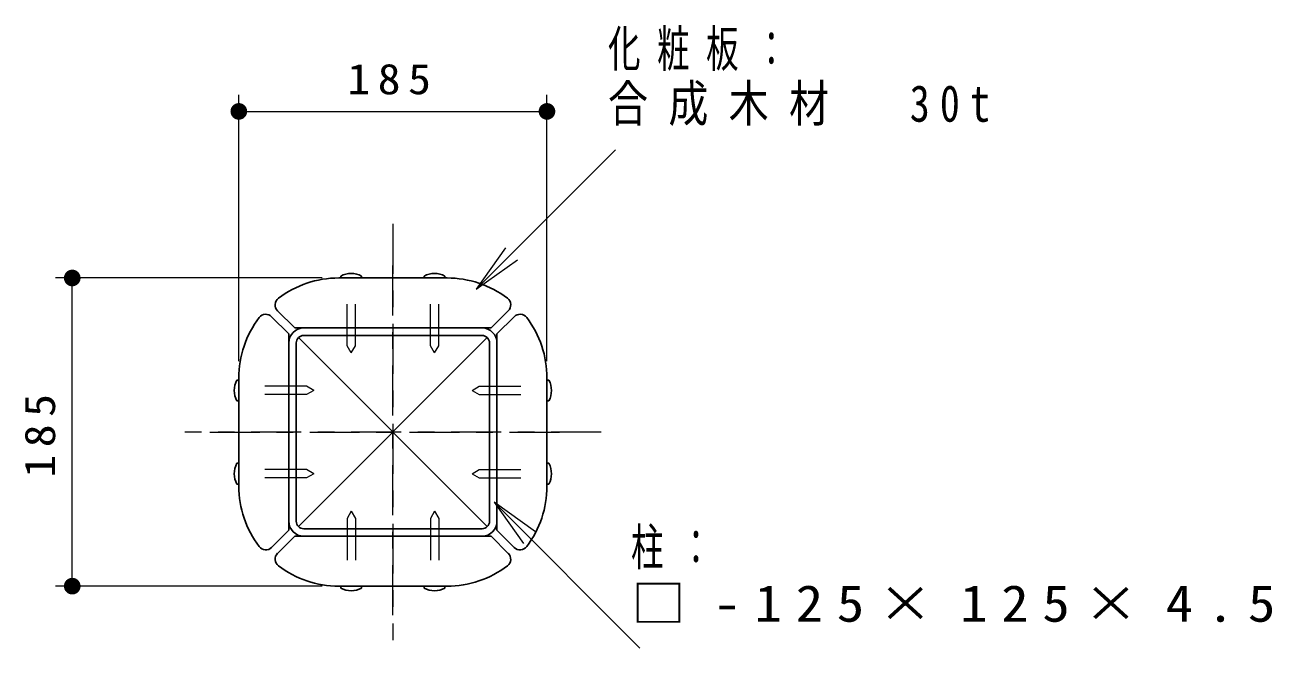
# Model space of a CAD drawing. Units: millimetres on the paper. Extents: x -385 to 0, y 0 to 267.
# Drawn here: x -255.9 to -181, y 65.7 to 103.1 of the extents above; entities that cross this region are included whole.
import ezdxf

# ---------------------------------------------------------------- set-up
doc = ezdxf.new("R2010")
doc.units = ezdxf.units.MM
doc.linetypes.add('USER1', pattern=[4.5, 2.5, -2])
doc.linetypes.add('USER2', pattern=[6, 3, -1, 1, -1])
doc.layers.add('1_10', color=3, linetype='Continuous', lineweight=25)
doc.styles.add('ＭＳ ゴシック', font='')
doc.styles.get('ＭＳ ゴシック').set_extended_font_data('MS Gothic')

# ---------------------------------------------------------------- blocks, each defined once
blk = doc.blocks.new('filled_dot')
at = {"color": 0, "linetype": 'Continuous', "lineweight": -2, "const_width": 1.25}
blk.add_lwpolyline([(-0.625, 0, 1), (0.625, 0, 1)], format="xyb", close=True, dxfattribs=at)
blk = doc.blocks.new('open_arrow')
at = {"color": 0, "linetype": 'Continuous', "lineweight": -2}
blk.add_lwpolyline([(7.5, 1.25), (0, 0), (7.5, -1.25)], dxfattribs=at)

msp = doc.modelspace()

# ---------------------------------------------------------------- linework, layer by layer
at = {"layer": '1_10', "color": 7, "lineweight": 13}
for p, q in [((-243.036, 82.924), (-243.036, 98.924)), ((-224.536, 82.924), (-224.536, 98.924)), ((-243.036, 97.924), (-224.536, 97.924)), ((-228.786, 87.253), (-220.417, 95.623)), ((-238.036, 87.924), (-254.036, 87.924)), ((-253.036, 69.424), (-253.036, 87.924)), ((-239.455, 84.342), (-228.118, 73.006)), ((-239.455, 73.006), (-228.118, 84.342)), ((-227.706, 74.456), (-218.959, 65.708)), ((-238.036, 69.424), (-254.036, 69.424))]:
    msp.add_line(p, q, dxfattribs=at)
at = {"layer": '1_10', "color": 7, "linetype": 'USER2', "lineweight": 13}
for p, q in [((-233.786, 91.174), (-233.786, 66.174)), ((-233.786, 67.678), (-233.786, 89.67)), ((-221.286, 78.674), (-246.286, 78.674)), ((-244.782, 78.674), (-222.79, 78.674))]:
    msp.add_line(p, q, dxfattribs=at)
at = {"layer": '1_10'}
for p, q in [((-233.786, 87.924), (-237.036, 87.924)), ((-236.911, 87.924), (-236.911, 88.036)), ((-235.661, 87.924), (-236.911, 87.924)), ((-235.661, 87.924), (-235.661, 88.036)), ((-233.786, 87.924), (-230.536, 87.924)), ((-231.911, 87.924), (-231.911, 88.036)), ((-231.911, 87.924), (-230.661, 87.924)), ((-230.661, 87.924), (-230.661, 88.036)), ((-240.036, 84.57), (-241.066, 85.6)), ((-239.683, 84.924), (-240.712, 85.953)), ((-227.89, 84.924), (-226.86, 85.953)), ((-227.536, 84.57), (-226.507, 85.6)), ((-239.683, 84.924), (-233.786, 84.924)), ((-239.136, 84.924), (-228.436, 84.924)), ((-227.89, 84.924), (-233.786, 84.924)), ((-240.036, 84.57), (-240.036, 78.674)), ((-240.036, 73.324), (-240.036, 84.024)), ((-239.586, 73.324), (-239.586, 84.024)), ((-239.136, 84.474), (-228.436, 84.474)), ((-227.986, 73.324), (-227.986, 84.024)), ((-227.536, 84.57), (-227.536, 78.674)), ((-227.536, 84.024), (-227.536, 73.324)), ((-243.036, 81.799), (-243.148, 81.799)), ((-243.036, 78.674), (-243.036, 81.924)), ((-243.036, 80.549), (-243.036, 81.799)), ((-224.536, 78.674), (-224.536, 81.924)), ((-224.536, 80.549), (-224.536, 81.799)), ((-224.536, 81.799), (-224.424, 81.799)), ((-243.036, 80.549), (-243.148, 80.549)), ((-224.536, 80.549), (-224.424, 80.549)), ((-243.036, 78.674), (-243.036, 75.424)), ((-240.036, 72.777), (-240.036, 78.674)), ((-227.536, 72.777), (-227.536, 78.674)), ((-224.536, 78.674), (-224.536, 75.424)), ((-243.036, 76.799), (-243.148, 76.799)), ((-243.036, 76.799), (-243.036, 75.549)), ((-224.536, 76.799), (-224.424, 76.799)), ((-224.536, 76.799), (-224.536, 75.549)), ((-243.036, 75.549), (-243.148, 75.549)), ((-224.536, 75.549), (-224.424, 75.549)), ((-240.036, 72.777), (-241.066, 71.748)), ((-239.136, 72.874), (-228.436, 72.874)), ((-227.536, 72.777), (-226.507, 71.748)), ((-239.683, 72.424), (-240.712, 71.394)), ((-239.683, 72.424), (-233.786, 72.424)), ((-228.436, 72.424), (-239.136, 72.424)), ((-227.89, 72.424), (-233.786, 72.424)), ((-227.89, 72.424), (-226.86, 71.394)), ((-233.786, 69.424), (-237.036, 69.424)), ((-235.661, 69.424), (-236.911, 69.424)), ((-236.911, 69.424), (-236.911, 69.312)), ((-235.661, 69.424), (-235.661, 69.312)), ((-233.786, 69.424), (-230.536, 69.424)), ((-231.911, 69.424), (-231.911, 69.312)), ((-231.911, 69.424), (-230.661, 69.424)), ((-230.661, 69.424), (-230.661, 69.312))]:
    msp.add_line(p, q, dxfattribs=at)
at = {"layer": '1_10', "color": 7, "linetype": 'USER1', "lineweight": 13}
for p, q in [((-236.536, 83.857), (-236.536, 87.924)), ((-236.036, 83.857), (-236.036, 87.924)), ((-231.536, 83.857), (-231.536, 87.924)), ((-231.036, 83.857), (-231.036, 87.924)), ((-236.286, 83.424), (-236.536, 83.857)), ((-236.286, 83.424), (-236.036, 83.857)), ((-231.286, 83.424), (-231.536, 83.857)), ((-231.286, 83.424), (-231.036, 83.857)), ((-238.969, 81.424), (-243.036, 81.424)), ((-238.969, 80.924), (-243.036, 80.924)), ((-238.536, 81.174), (-238.969, 81.424)), ((-238.536, 81.174), (-238.969, 80.924)), ((-229.036, 81.174), (-228.603, 81.424)), ((-229.036, 81.174), (-228.603, 80.924)), ((-228.603, 81.424), (-224.536, 81.424)), ((-228.603, 80.924), (-224.536, 80.924)), ((-238.969, 76.424), (-243.036, 76.424)), ((-238.536, 76.174), (-238.969, 76.424)), ((-229.036, 76.174), (-228.603, 76.424)), ((-228.603, 76.424), (-224.536, 76.424)), ((-238.969, 75.924), (-243.036, 75.924)), ((-238.536, 76.174), (-238.969, 75.924)), ((-229.036, 76.174), (-228.603, 75.924)), ((-228.603, 75.924), (-224.536, 75.924)), ((-236.286, 73.924), (-236.536, 73.491)), ((-236.536, 73.491), (-236.536, 69.424)), ((-236.286, 73.924), (-236.036, 73.491)), ((-236.036, 73.491), (-236.036, 69.424)), ((-231.286, 73.924), (-231.536, 73.491)), ((-231.536, 73.491), (-231.536, 69.424)), ((-231.286, 73.924), (-231.036, 73.491)), ((-231.036, 73.491), (-231.036, 69.424))]:
    msp.add_line(p, q, dxfattribs=at)
at = {"layer": '1_10'}
for centre, radius, start, end in [((-237.036, 81.924), 6, 90, 127.16252), ((-236.286, 86.895), 1.301, 61.28132, 118.71868), ((-231.286, 86.895), 1.301, 61.28132, 118.71868), ((-230.536, 81.924), 6, 52.83748, 90), ((-240.359, 86.307), 0.5, 127.16252, 225), ((-227.214, 86.307), 0.5, 315, 52.83748), ((-237.036, 81.924), 6, 142.83748, 180), ((-241.419, 85.246), 0.5, 45, 142.83748), ((-226.153, 85.246), 0.5, 37.16252, 135), ((-230.536, 81.924), 6, 0, 37.16252), ((-239.136, 84.024), 0.9, 90, 180), ((-228.436, 84.024), 0.9, 0, 90), ((-239.136, 84.024), 0.45, 90, 180), ((-228.436, 84.024), 0.45, 0, 90), ((-242.008, 81.174), 1.301, 151.28132, 208.71868), ((-225.565, 81.174), 1.301, 331.28132, 28.71868), ((-242.008, 76.174), 1.301, 151.28132, 208.71868), ((-225.565, 76.174), 1.301, 331.28132, 28.71868), ((-237.036, 75.424), 6, 180, 217.16252), ((-230.536, 75.424), 6, 322.83748, 0), ((-239.136, 73.324), 0.9, 180, 270), ((-239.136, 73.324), 0.45, 180, 270), ((-228.436, 73.324), 0.9, 270, 0), ((-228.436, 73.324), 0.45, 270, 0), ((-241.419, 72.101), 0.5, 217.16252, 315), ((-240.359, 71.041), 0.5, 135, 232.83748), ((-227.214, 71.041), 0.5, 307.16252, 45), ((-226.153, 72.101), 0.5, 225, 322.83748), ((-237.036, 75.424), 6, 232.83748, 270), ((-230.536, 75.424), 6, 270, 307.16252), ((-236.286, 70.453), 1.301, 241.28132, 298.71868), ((-231.286, 70.453), 1.301, 241.28132, 298.71868)]:
    msp.add_arc(centre, radius, start, end, dxfattribs=at)

# ---------------------------------------------------------------- block references
at = {"layer": '1_10', "color": 7, "lineweight": 13, "xscale": 0.4, "yscale": 0.4}
msp.add_blockref('filled_dot', (-243.036, 97.924), dxfattribs=at)
for name, p, rotation in [('filled_dot', (-224.536, 97.924), 180), ('open_arrow', (-228.786, 87.253), 45), ('filled_dot', (-253.036, 87.924), 270), ('open_arrow', (-227.706, 74.456), 315), ('filled_dot', (-253.036, 69.424), 90)]:
    msp.add_blockref(name, p, dxfattribs=dict(at, rotation=rotation))

# ---------------------------------------------------------------- texts
at = {"layer": '1_10', "color": 7, "style": 'ＭＳ ゴシック'}
for s, insert, char_height, attachment_point in [('\\T1.51;\\W0.65;化粧板：', (-220.87, 101.573), 2.199, 4), ('\\T1.33;\\W1.1;185', (-233.786, 98.924), 1.833, 8), ('\\T1.51;\\W0.8;合成木材\u300030t', (-220.87, 98.273), 2.199, 4), ('\\T1.5;\\W0.65;柱：', (-219.489, 71.658), 2.199, 4), ('\\T1.5;\\W1.1;□-125×125×4.5', (-219.489, 68.358), 2.199, 4)]:
    msp.add_mtext(s, dxfattribs=dict(at, insert=insert, char_height=char_height, attachment_point=attachment_point))
at = {"layer": '1_10', "color": 7, "insert": (-254.036, 78.674), "char_height": 1.833, "attachment_point": 8, "rotation": 90, "style": 'ＭＳ ゴシック'}
msp.add_mtext('\\T1.33;\\W1.1;185', dxfattribs=at)

doc.saveas('drawing.dxf')
